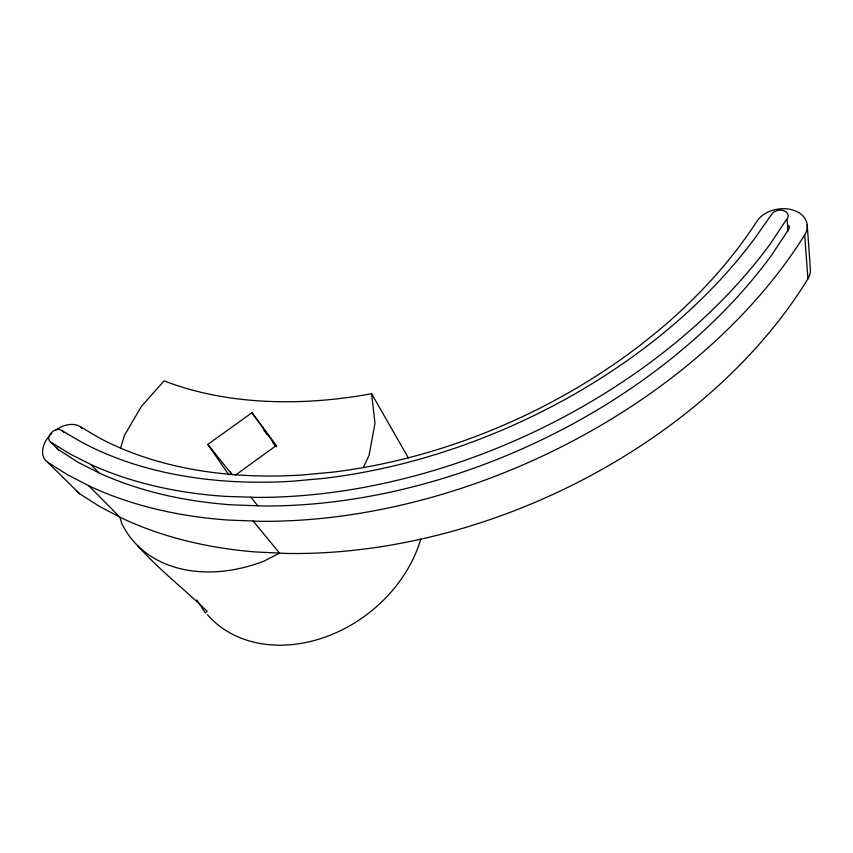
<?xml version="1.0" encoding="UTF-8"?>
<svg xmlns="http://www.w3.org/2000/svg" width="853" height="853" viewBox="0 0 853 853"><rect width="100%" height="100%" fill="white"/><g stroke="black" fill="none" stroke-linecap="round" stroke-linejoin="round"><path stroke-width="1.28" d="M120.668 447.665L124.517 435.329L141.257 406.561L164.085 380.854A375.565 241.953 -24 0 0 371.599 393.723L408.384 457.944M57.119 447.836A7.986 5.427 -39.8 0 0 57.695 449.168L78.337 462.443L99.918 473.33A461.75 302.922 -24.4 0 0 233.146 504.912L264.067 505.989A461.75 302.922 -24.4 0 0 771.666 255.079L789.068 228.679A8.786 6.355 -9.1 0 0 788.737 225.395M50.839 442.195L70.17 454.073L91.857 464.97A466.079 303.21 -24.4 0 0 226.066 496.403L257.265 497.406A466.079 303.21 -24.4 0 0 770.44 243.702L788.044 217.131A8.882 6.376 -9.4 0 0 783.257 210.531A8.882 6.376 -9.4 0 0 772.733 212.898L754.83 238.243A450.8 292.803 -24.4 0 1 324.375 478.32L292.451 481.22A450.8 292.803 -24.4 0 1 80.608 441.566L59.881 429.486A8.061 5.438 -39.6 0 0 51.255 432.855A8.061 5.438 -39.6 0 0 49.431 440.798L59.092 450.576M363.175 467.807L369.04 455.417L374.989 423.291L371.599 393.723M235.407 475.121L276.308 445.533L251.976 412.724L207.812 444.392L228.849 474.961M55.818 430.04A24.374 16.559 -39.8 0 1 80.257 426.671L98.863 437.685A431.543 282.226 -24.4 0 0 301.653 475.025L332.03 472.231A431.543 282.226 -24.4 0 0 756.782 221.417A26.816 19.406 -9.1 0 1 792.341 209.881A26.816 19.406 -9.1 0 1 804.678 234.927A476.976 313.414 -24.4 0 1 259.994 521.311L227.911 520.042A476.976 313.414 -24.4 0 1 90.151 486.445L67.92 474.982L47.64 462.219A24.374 16.559 -39.8 0 1 51.916 433.217M47.64 462.219L79.628 493.77L99.556 506.469L121.318 517.888A459.874 311.75 -24.3 0 0 255.164 551.923L286.15 553.437A459.874 311.75 -24.3 0 0 807.94 278.792A25.697 19.086 -8.2 0 0 810.35 268.802L807.215 224.723M137.759 545.781C158.989 569.772 184.44 589.124 207.215 611.43L205.296 612.912L196.904 599.947M88.723 485.709L119.921 517.163L121.478 522.804A142.323 106.081 -36.1 0 0 264.206 561.029L279.528 553.117L253.128 521.044M90.77 464.427L98.831 472.786M62.152 430.456L63.954 432.332M80.257 426.671L82.048 428.59M250.878 497.203L257.745 505.765M207.812 444.392L232.123 474.705M251.976 412.724L276.585 446.812M263.95 430.349L267.074 434.667M272.533 442.217L275.658 446.535M229.969 471.432L231.451 473.575M787.031 219.434L788.065 230.971M804.678 234.927L807.94 278.792M420.774 539.085A128.451 101.987 -37.7 0 1 324.908 637.18A128.451 101.987 -37.7 0 1 207.386 614.65M79.628 493.77A23.436 16.41 -40.4 0 1 76.621 490.699"/></g></svg>
